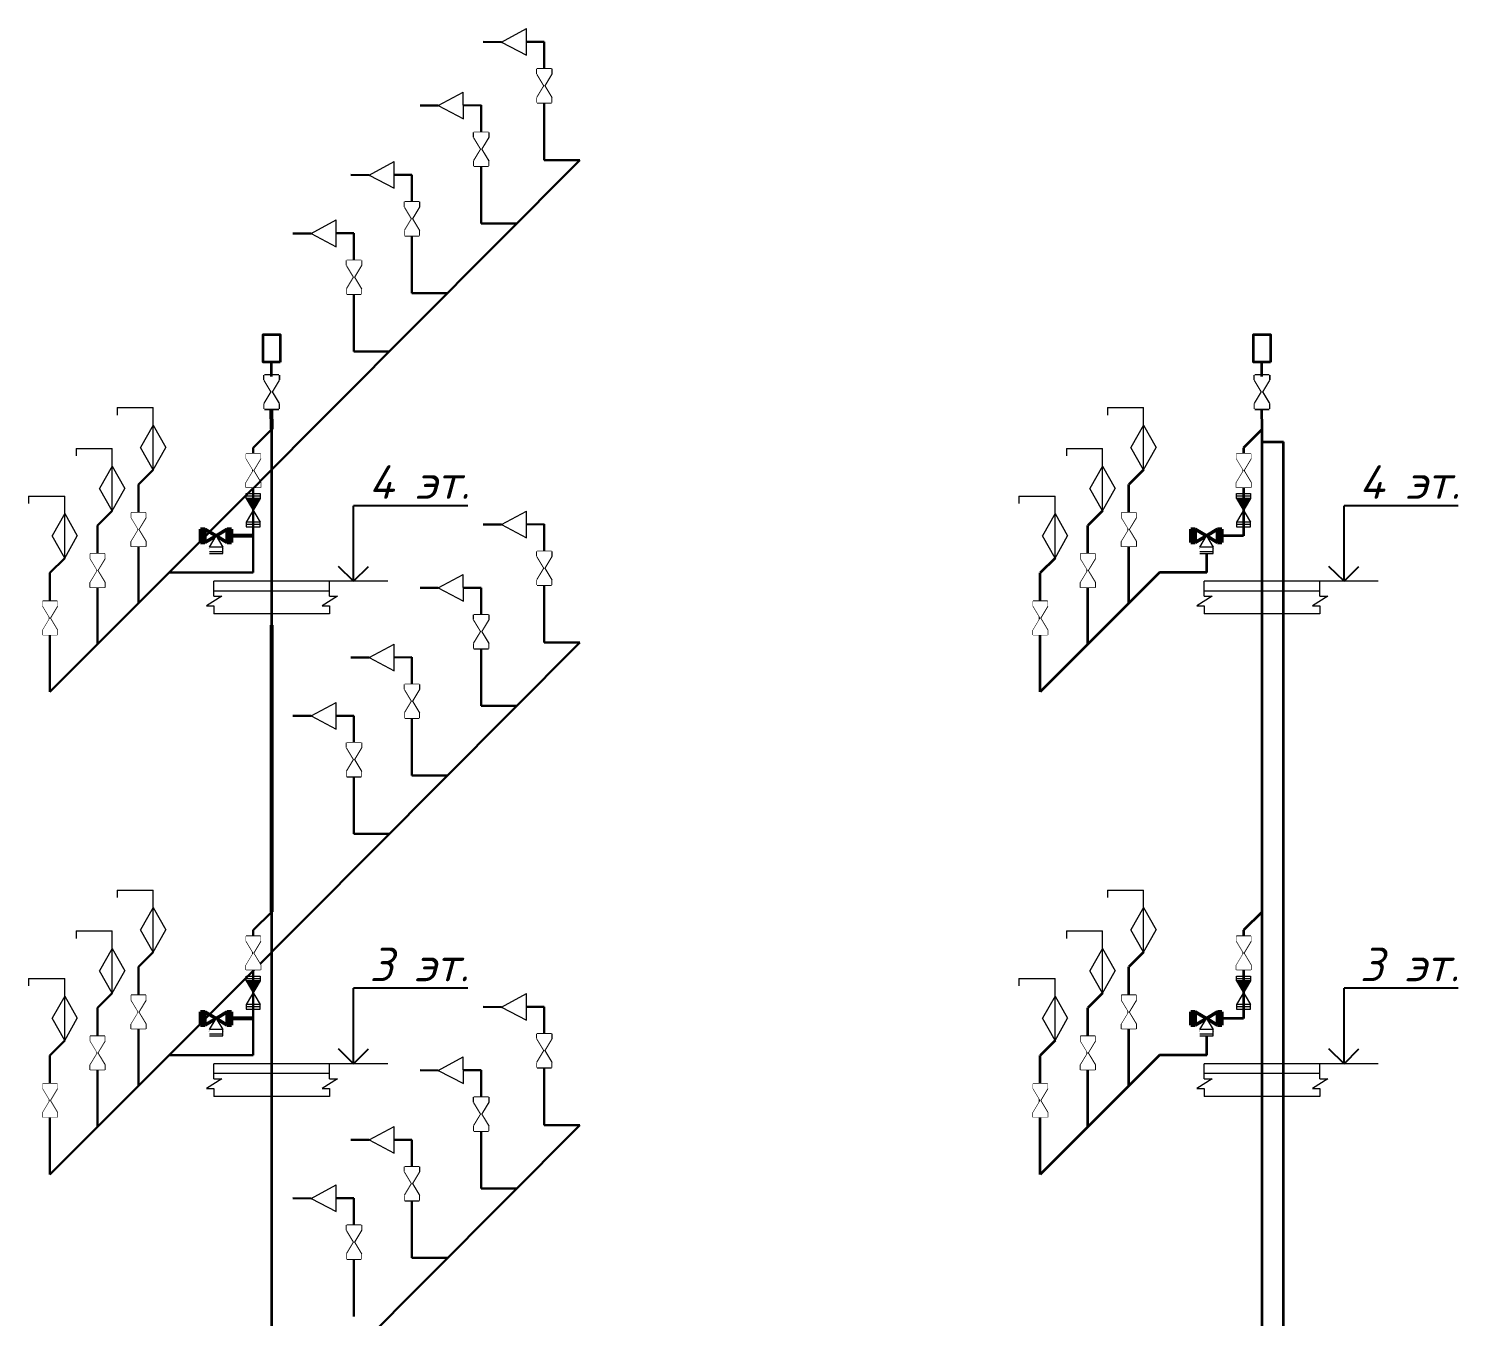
# Model space of a CAD drawing. Header units: millimetres. Extents: x -10178924 to 11692288, y -947381 to 58396.
# Drawn here: x 309021 to 316948, y -555382 to -548240 of the extents above; entities that cross this region are included whole.
import ezdxf

# ---------------------------------------------------------------- set-up
doc = ezdxf.new("R2010")
doc.units = ezdxf.units.MM
for name, color, linetype, lineweight in [('!В2', 4, 'Continuous', 35), ('!Т3', 1, 'Continuous', 35), ('!Т4', 30, 'Continuous', 35), ('_К1', 30, 'Continuous', 50), ('Oborudowanie', 7, 'Continuous', 13), ('ВК_В1', 5, 'Continuous', 30), ('ВК_Т3', 1, 'Continuous', 35), ('МИП-M-Text', 7, 'Continuous', 0), ('Перекрытие ВК', 7, 'Continuous', 20)]:
    doc.layers.add(name, color=color, linetype=linetype, lineweight=lineweight)
doc.layers.add('_надписи_вода', color=7, linetype='Continuous')
doc.layers.add('PDF __В1_25_сталь', color=5, linetype='Continuous')
doc.styles.add('ОЛЬГА', font='isocpeui.ttf', dxfattribs={"height": 280})

# ---------------------------------------------------------------- blocks, each defined once
blk = doc.blocks.new('dj plocica')
at = {"lineweight": 13}
for p, q in [((35.36, 0), (-35.36, 0)), ((-35.36, -9.15), (-35.36, 0)), ((35.36, -9.15), (35.36, 0)), ((-35.36, -5.84), (35.33, -5.84)), ((-30.54, -9.15), (-39.84, -15.09)), ((-39.84, -15.09), (-35.36, -15.09)), ((-35.36, -9.15), (-30.54, -9.15)), ((-35.36, -15.09), (-35.36, -20)), ((40.18, -9.15), (30.87, -15.09)), ((30.87, -15.09), (35.36, -15.09)), ((35.36, -9.15), (40.18, -9.15)), ((35.36, -15.09), (35.36, -20)), ((35.36, -20), (-35.36, -20))]:
    blk.add_line(p, q, dxfattribs=at)
blk = doc.blocks.new('A$C766B7461')
at = {"color": 0, "linetype": 'ByBlock'}
for p, q in [((0, 3), (1, 3)), ((0, 0), (0, 3)), ((0.5, 3), (0.5, 0)), ((6, 3), (1, 0)), ((6, 0), (1, 3)), ((1, 3), (1, 0)), ((7, 3), (6, 3)), ((6, 3), (6, 0)), ((6.5, 0), (6.5, 3)), ((7, 0), (7, 3)), ((1, 0), (0, 0)), ((6, 0), (7, 0))]:
    blk.add_line(p, q, dxfattribs=at)
for points in [[(0, 3), (0.5, 3), (0.5, 0), (0, 0)], [(7, 3), (6.5, 3), (6.5, 0), (7, 0)]]:
    blk.add_wipeout(points, dxfattribs=at)
for points in [[(0.5, 3), (1, 3), (1, 0), (0.5, 0)], [(6.5, 3), (6, 3), (6, 0), (6.5, 0)]]:
    blk.add_wipeout(points, dxfattribs=at)
blk.add_wipeout([(1, 3), (3.5, 1.5), (1, 0)], dxfattribs=at)
blk.add_wipeout([(6, 3), (3.5, 1.5), (6, 0)], dxfattribs=at)
blk = doc.blocks.new('A$Cba312637')
for p, q in [((-111, 9), (-111, 28)), ((-111, 28), (0, 28)), ((0, 9), (-111, 9)), ((-111, -9), (-111, 9)), ((-111, 9), (0, 9)), ((0, 28), (0, 9)), ((0, 9), (0, -9)), ((0, -9), (-111, -9)), ((-56, -102), (-111, -9)), ((-111, -9), (0, -9)), ((0, -9), (-56, -102))]:
    blk.add_line(p, q)
at = {"extrusion": (0, 0, -1)}
for p, q in [((-56, -102), (-111, -195)), ((0, -195), (-56, -102)), ((0, -195), (-111, -195)), ((-111, -195), (-111, -213)), ((-111, -195), (0, -195)), ((0, -213), (-111, -213)), ((-111, -213), (-111, -232)), ((-111, -213), (0, -213)), ((-111, -232), (0, -232)), ((0, -213), (0, -195)), ((0, -232), (0, -213))]:
    blk.add_line(p, q, dxfattribs=at)
at = {"layer": 'Oborudowanie', "color": 7}
for p, q in [((-111, 28), (0, 28)), ((-111, 9), (0, 9)), ((0, 28), (0, -9)), ((0, -9), (-111, -195)), ((-111, -9), (0, -195)), ((0, -9), (-111, -9)), ((0, -195), (-111, -195)), ((0, -213), (-111, -213)), ((-111, -232), (0, -232)), ((0, -232), (0, -195))]:
    blk.add_line(p, q, dxfattribs=at)
blk = doc.blocks.new('A$C58A93042')
at = {"layer": 'МИП-M-Text', "ltscale": 100}
h = blk.add_hatch(color=256, dxfattribs=at)
h.dxf.hatch_style = 1
h.paths.add_polyline_path([(100, -150), (350, 0), (100, 150)])
for p, q in [((100, 150), (0, 150)), ((0, 150), (0, -150)), ((50, 150), (50, -150)), ((100, -150), (600, 150)), ((100, 150), (600, -150)), ((100, -150), (100, 150)), ((600, 150), (700, 150)), ((600, -150), (600, 150)), ((650, -150), (650, 150)), ((700, 150), (700, -150)), ((0, -150), (100, -150)), ((700, -150), (600, -150))]:
    blk.add_line(p, q, dxfattribs=at)
blk = doc.blocks.new('A$C3a3dae78')
at = {"layer": 'Oborudowanie'}
for p, q in [((-301, 518), (0, 518)), ((-301, 518), (-301, 456)), ((0, 0), (0, 518)), ((0, 372), (-105, 186)), ((0, 372), (105, 186)), ((0, 0), (-105, 186)), ((0, 0), (105, 186))]:
    blk.add_line(p, q, dxfattribs=at)
blk = doc.blocks.new('Кран')
at = {"color": 0, "linetype": 'ByBlock'}
for p, q in [((232833, 50756), (232833, 50796)), ((232833, 50796), (232953, 50796)), ((232833, 50776), (232953, 50776)), ((232953, 50796), (232953, 50756)), ((232953, 50756), (232833, 50556)), ((232833, 50756), (232953, 50556)), ((232953, 50756), (232833, 50756)), ((232833, 50556), (232833, 50516)), ((232953, 50556), (232833, 50556)), ((232953, 50536), (232833, 50536)), ((232953, 50516), (232953, 50556)), ((232833, 50516), (232953, 50516))]:
    blk.add_line(p, q, dxfattribs=at)
for points in [[(232953, 50796), (232953, 50776), (232833, 50776), (232833, 50796)], [(232953, 50516), (232953, 50536), (232833, 50536), (232833, 50516)]]:
    blk.add_wipeout(points, dxfattribs=at)
for points in [[(232953, 50776), (232953, 50756), (232833, 50756), (232833, 50776)], [(232953, 50536), (232953, 50556), (232833, 50556), (232833, 50536)]]:
    blk.add_wipeout(points, dxfattribs=at)
blk.add_wipeout([(232953, 50556), (232893, 50656), (232833, 50556)], dxfattribs=at)
blk.add_wipeout([(232953, 50756), (232893, 50656), (232833, 50756)], dxfattribs=at)

msp = doc.modelspace()

# ---------------------------------------------------------------- linework, layer by layer
at = {"layer": '!В2', "color": 18, "true_color": 0x000000}
for points in [[(310415, -550089.2), (310322, -550089.2), (310322, -549936.3), (310415, -549936.3)], [(315905.5, -550089.2), (315812.6, -550089.2), (315812.6, -549936.3), (315905.5, -549936.3)]]:
    msp.add_lwpolyline(points, close=True, dxfattribs=at)
at = {"layer": '!Т3', "lineweight": 35, "ltscale": 100}
for p, q in [((315859.6, -550462.2), (315757, -550564.8)), ((315757, -550564.8), (315757, -551053.4)), ((315757, -551053.4), (315637.2, -551053.4)), ((315859.6, -553137.7), (315859.6, -551548.6)), ((315859.6, -553137.7), (315757, -553240.3)), ((315757, -553240.3), (315757, -553728.9)), ((315757, -553728.9), (315637.2, -553728.9))]:
    msp.add_line(p, q, dxfattribs=at)
for points in [[(315859.6, -551548.6), (315859.6, -550462.2)], [(315859.6, -554224), (315859.6, -553137.7)], [(315859.6, -556899.5), (315859.6, -554224)]]:
    msp.add_lwpolyline(points, dxfattribs=at)
at = {"layer": '!Т4', "lineweight": 35, "ltscale": 100}
for p, q in [((315202.5, -550686.4), (315120.9, -550767.9)), ((315120.7, -551427.8), (315120.9, -550767.9)), ((314975.3, -550913.5), (314893.8, -550995)), ((314893.6, -551654.9), (314893.8, -550995)), ((314711.9, -551177), (314630.3, -551258.5)), ((315291.4, -551257.2), (314630.1, -551918.4)), ((314630.1, -551918.4), (314630.3, -551258.5)), ((315552.8, -551257.2), (315291.4, -551257.2)), ((315202.5, -553361.9), (315120.9, -553443.4)), ((315120.7, -554103.3), (315120.9, -553443.4)), ((314975.3, -553589), (314893.8, -553670.5)), ((314893.6, -554330.4), (314893.8, -553670.5)), ((314711.9, -553852.5), (314630.3, -553934)), ((315291.4, -553932.6), (314630.1, -554593.9)), ((314630.1, -554593.9), (314630.3, -553934)), ((315552.8, -553932.6), (315291.4, -553932.6))]:
    msp.add_line(p, q, dxfattribs=at)
at = {"color": 0, "linetype": 'ByBlock'}
for p, q in [((311840.2, -548490.5), (311840.2, -548463.9)), ((311840.2, -548463.9), (311920.1, -548463.9)), ((311920.1, -548463.9), (311920.1, -548490.5)), ((311840.2, -548477.2), (311920.1, -548477.2)), ((311920.1, -548490.5), (311840.2, -548623.6)), ((311840.2, -548490.5), (311920.1, -548623.6)), ((311920.1, -548490.5), (311840.2, -548490.5)), ((311840.2, -548623.6), (311840.2, -548650.2)), ((311920.1, -548623.6), (311840.2, -548623.6)), ((311920.1, -548650.2), (311920.1, -548623.6)), ((311920.1, -548636.9), (311840.2, -548636.9)), ((311840.2, -548650.2), (311920.1, -548650.2)), ((311490.2, -548842.3), (311490.2, -548815.7)), ((311490.2, -548815.7), (311570, -548815.7)), ((311490.2, -548829), (311570, -548829)), ((311570, -548842.3), (311490.2, -548975.3)), ((311490.2, -548842.3), (311570, -548975.3)), ((311570, -548842.3), (311490.2, -548842.3)), ((311570, -548815.7), (311570, -548842.3)), ((311490.2, -548975.3), (311490.2, -549001.9)), ((311570, -548975.3), (311490.2, -548975.3)), ((311570, -548988.6), (311490.2, -548988.6)), ((311490.2, -549001.9), (311570, -549001.9)), ((311570, -549001.9), (311570, -548975.3)), ((311106.4, -549227.9), (311106.4, -549201.3)), ((311106.4, -549201.3), (311186.2, -549201.3)), ((311106.4, -549214.6), (311186.2, -549214.6)), ((311186.2, -549227.9), (311106.4, -549360.9)), ((311106.4, -549227.9), (311186.2, -549360.9)), ((311186.2, -549227.9), (311106.4, -549227.9)), ((311186.2, -549201.3), (311186.2, -549227.9)), ((311106.4, -549360.9), (311106.4, -549387.6)), ((311186.2, -549360.9), (311106.4, -549360.9)), ((311186.2, -549374.2), (311106.4, -549374.2)), ((311106.4, -549387.6), (311186.2, -549387.6)), ((311186.2, -549387.6), (311186.2, -549360.9)), ((310785.3, -549551.9), (310785.3, -549525.3)), ((310785.3, -549525.3), (310865.1, -549525.3)), ((310785.3, -549538.6), (310865.1, -549538.6)), ((310865.1, -549551.9), (310785.3, -549684.9)), ((310785.3, -549551.9), (310865.1, -549684.9)), ((310865.1, -549551.9), (310785.3, -549551.9)), ((310865.1, -549525.3), (310865.1, -549551.9)), ((310785.3, -549684.9), (310785.3, -549711.5)), ((310865.1, -549684.9), (310785.3, -549684.9)), ((310865.1, -549698.2), (310785.3, -549698.2)), ((310785.3, -549711.5), (310865.1, -549711.5)), ((310865.1, -549711.5), (310865.1, -549684.9)), ((311840.2, -551166), (311840.2, -551139.4)), ((311840.2, -551139.4), (311920.1, -551139.4)), ((311840.2, -551152.7), (311920.1, -551152.7)), ((311920.1, -551139.4), (311920.1, -551166)), ((311920.1, -551166), (311840.2, -551299.1)), ((311840.2, -551166), (311920.1, -551299.1)), ((311920.1, -551166), (311840.2, -551166)), ((311840.2, -551299.1), (311840.2, -551325.7)), ((311920.1, -551299.1), (311840.2, -551299.1)), ((311920.1, -551312.4), (311840.2, -551312.4)), ((311920.1, -551325.7), (311920.1, -551299.1)), ((311840.2, -551325.7), (311920.1, -551325.7)), ((311490.2, -551517.8), (311490.2, -551491.2)), ((311490.2, -551491.2), (311570, -551491.2)), ((311490.2, -551504.5), (311570, -551504.5)), ((311570, -551517.8), (311490.2, -551650.8)), ((311490.2, -551517.8), (311570, -551650.8)), ((311570, -551517.8), (311490.2, -551517.8)), ((311570, -551491.2), (311570, -551517.8)), ((311490.2, -551650.8), (311490.2, -551677.4)), ((311570, -551650.8), (311490.2, -551650.8)), ((311570, -551664.1), (311490.2, -551664.1)), ((311490.2, -551677.4), (311570, -551677.4)), ((311570, -551677.4), (311570, -551650.8)), ((311106.4, -551903.4), (311106.4, -551876.8)), ((311106.4, -551876.8), (311186.2, -551876.8)), ((311106.4, -551890.1), (311186.2, -551890.1)), ((311186.2, -551903.4), (311106.4, -552036.4)), ((311106.4, -551903.4), (311186.2, -552036.4)), ((311186.2, -551903.4), (311106.4, -551903.4)), ((311186.2, -551876.8), (311186.2, -551903.4)), ((311106.4, -552036.4), (311106.4, -552063)), ((311186.2, -552036.4), (311106.4, -552036.4)), ((311186.2, -552049.7), (311106.4, -552049.7)), ((311106.4, -552063), (311186.2, -552063)), ((311186.2, -552063), (311186.2, -552036.4)), ((310785.3, -552227.4), (310785.3, -552200.8)), ((310785.3, -552200.8), (310865.1, -552200.8)), ((310785.3, -552214.1), (310865.1, -552214.1)), ((310865.1, -552227.4), (310785.3, -552360.4)), ((310785.3, -552227.4), (310865.1, -552360.4)), ((310865.1, -552227.4), (310785.3, -552227.4)), ((310865.1, -552200.8), (310865.1, -552227.4)), ((310785.3, -552360.4), (310785.3, -552387)), ((310865.1, -552360.4), (310785.3, -552360.4)), ((310865.1, -552373.7), (310785.3, -552373.7)), ((310785.3, -552387), (310865.1, -552387)), ((310865.1, -552387), (310865.1, -552360.4)), ((311840.2, -553841.5), (311840.2, -553814.9)), ((311840.2, -553814.9), (311920.1, -553814.9)), ((311840.2, -553828.2), (311920.1, -553828.2)), ((311920.1, -553841.5), (311840.2, -553974.6)), ((311840.2, -553841.5), (311920.1, -553974.6)), ((311920.1, -553841.5), (311840.2, -553841.5)), ((311920.1, -553814.9), (311920.1, -553841.5)), ((311840.2, -553974.6), (311840.2, -554001.2)), ((311920.1, -553974.6), (311840.2, -553974.6)), ((311920.1, -553987.9), (311840.2, -553987.9)), ((311840.2, -554001.2), (311920.1, -554001.2)), ((311920.1, -554001.2), (311920.1, -553974.6)), ((311490.2, -554193.3), (311490.2, -554166.7)), ((311490.2, -554166.7), (311570, -554166.7)), ((311570, -554166.7), (311570, -554193.3)), ((311490.2, -554180), (311570, -554180)), ((311570, -554193.3), (311490.2, -554326.3)), ((311490.2, -554193.3), (311570, -554326.3)), ((311570, -554193.3), (311490.2, -554193.3)), ((311490.2, -554326.3), (311490.2, -554352.9)), ((311570, -554326.3), (311490.2, -554326.3)), ((311570, -554352.9), (311570, -554326.3)), ((311570, -554339.6), (311490.2, -554339.6)), ((311490.2, -554352.9), (311570, -554352.9)), ((311106.4, -554578.9), (311106.4, -554552.3)), ((311106.4, -554552.3), (311186.2, -554552.3)), ((311106.4, -554565.6), (311186.2, -554565.6)), ((311186.2, -554552.3), (311186.2, -554578.9)), ((311186.2, -554578.9), (311106.4, -554711.9)), ((311106.4, -554578.9), (311186.2, -554711.9)), ((311186.2, -554578.9), (311106.4, -554578.9)), ((311106.4, -554711.9), (311106.4, -554738.5)), ((311186.2, -554711.9), (311106.4, -554711.9)), ((311186.2, -554725.2), (311106.4, -554725.2)), ((311186.2, -554738.5), (311186.2, -554711.9)), ((311106.4, -554738.5), (311186.2, -554738.5)), ((310785.3, -554902.9), (310785.3, -554876.3)), ((310785.3, -554876.3), (310865.1, -554876.3)), ((310865.1, -554876.3), (310865.1, -554902.9)), ((310785.3, -554889.6), (310865.1, -554889.6)), ((310865.1, -554902.9), (310785.3, -555035.9)), ((310785.3, -554902.9), (310865.1, -555035.9)), ((310865.1, -554902.9), (310785.3, -554902.9)), ((310785.3, -555035.9), (310785.3, -555062.5)), ((310865.1, -555035.9), (310785.3, -555035.9)), ((310865.1, -555062.5), (310865.1, -555035.9)), ((310865.1, -555049.2), (310785.3, -555049.2)), ((310785.3, -555062.5), (310865.1, -555062.5))]:
    msp.add_line(p, q, dxfattribs=at)
for p, q in [((311456.5, -550885.8), (310823.3, -550885.8)), ((310823.3, -551305.3), (310823.3, -550885.8)), ((316947, -550885.8), (316313.9, -550885.8)), ((316313.9, -551305.3), (316313.9, -550885.8)), ((310823.3, -551305.3), (310740.2, -551222.2)), ((310823.3, -551305.3), (310906.5, -551222.2)), ((316313.9, -551305.3), (316230.7, -551222.2)), ((316313.9, -551305.3), (316397, -551222.2)), ((311456.5, -553561.3), (310823.3, -553561.3)), ((310823.3, -553980.8), (310823.3, -553561.3)), ((316947, -553561.3), (316313.9, -553561.3)), ((316313.9, -553980.8), (316313.9, -553561.3)), ((310823.3, -553980.8), (310740.2, -553897.7)), ((310823.3, -553980.8), (310906.5, -553897.7)), ((316313.9, -553980.8), (316230.7, -553897.7)), ((316313.9, -553980.8), (316397, -553897.7))]:
    msp.add_line(p, q)
at = {"layer": 'Oborudowanie'}
for p, q in [((311642.8, -548315), (311781.1, -548240.1)), ((311642.8, -548315), (311782, -548388.3)), ((311292.7, -548666.7), (311431, -548591.8)), ((311292.7, -548666.7), (311431.9, -548740)), ((310908.9, -549052.3), (311047.2, -548977.5)), ((310908.9, -549052.3), (311048.1, -549125.6)), ((310587.8, -549376.3), (310726.1, -549301.4)), ((310587.8, -549376.3), (310727, -549449.6)), ((311642.8, -550990.5), (311781.1, -550915.6)), ((311642.8, -550990.5), (311782, -551063.7)), ((310023.4, -551138.2), (310097.3, -551138.2)), ((315513.9, -551138.2), (315587.9, -551138.2)), ((311292.7, -551342.2), (311431, -551267.3)), ((311292.7, -551342.2), (311431.9, -551415.5)), ((310908.9, -551727.8), (311047.2, -551653)), ((310908.9, -551727.8), (311048.1, -551801.1)), ((310587.8, -552051.8), (310726.1, -551976.9)), ((310587.8, -552051.8), (310727, -552125.1)), ((311642.8, -553666), (311781.1, -553591.1)), ((311642.8, -553666), (311782, -553739.2)), ((310023.4, -553813.7), (310097.3, -553813.7)), ((315513.9, -553813.7), (315587.9, -553813.7)), ((311292.7, -554017.7), (311431, -553942.8)), ((311292.7, -554017.7), (311431.9, -554091)), ((310908.9, -554403.3), (311047.2, -554328.5)), ((310908.9, -554403.3), (311048.1, -554476.6)), ((310587.8, -554727.3), (310726.1, -554652.4)), ((310587.8, -554727.3), (310727, -554800.6))]:
    msp.add_line(p, q, dxfattribs=at)
for points in [[(311782, -548388.3), (311781.1, -548240.1)], [(311431.9, -548740), (311431, -548591.8)], [(311048.1, -549125.6), (311047.2, -548977.5)], [(310727, -549449.6), (310726.1, -549301.4)], [(311782, -551063.7), (311781.1, -550915.6)], [(311431.9, -551415.5), (311431, -551267.3)], [(311048.1, -551801.1), (311047.2, -551653)], [(310727, -552125.1), (310726.1, -551976.9)], [(311782, -553739.2), (311781.1, -553591.1)], [(311431.9, -554091), (311431, -553942.8)], [(311048.1, -554476.6), (311047.2, -554328.5)], [(310727, -554800.6), (310726.1, -554652.4)]]:
    msp.add_lwpolyline(points, dxfattribs=at)
at = {"layer": 'PDF __В1_25_сталь', "lineweight": 53}
for p, q in [((310266.4, -551053.4), (310146.6, -551053.4)), ((310369.1, -553137.7), (310369.1, -551548.6)), ((310266.4, -553728.9), (310146.6, -553728.9))]:
    msp.add_line(p, q, dxfattribs=at)
at = {"layer": 'ВК_В1'}
for p, q in [((311541.6, -548314.4), (311642.8, -548315)), ((311880.1, -548313.6), (311781.5, -548314.2)), ((311880.1, -548969.5), (311880.1, -548313.6)), ((311191.5, -548666.1), (311292.7, -548666.7)), ((311530.1, -548665.4), (311431.5, -548665.9)), ((311530.1, -549321.2), (311530.1, -548665.4)), ((311880.1, -548969.5), (312077.6, -548969.5)), ((310807.7, -549051.8), (310908.9, -549052.3)), ((311146.3, -549051), (311047.7, -549051.5)), ((311146.3, -549706.8), (311146.3, -549051)), ((311530.1, -549321.2), (311727.6, -549321.2)), ((310486.6, -549375.7), (310587.8, -549376.3)), ((310825.2, -549375), (310726.6, -549375.5)), ((310825.2, -550030.8), (310825.2, -549375)), ((311146.3, -549706.8), (311343.8, -549706.8)), ((310825.2, -550030.8), (311022.7, -550030.8)), ((310369.1, -550462.2), (310266.4, -550564.8)), ((310266.4, -550564.8), (310266.4, -551257.2)), ((309711.9, -550686.4), (309630.4, -550767.9)), ((309630.2, -551427.8), (309630.4, -550767.9)), ((309484.8, -550913.5), (309403.2, -550995)), ((309403, -551654.9), (309403.2, -550995)), ((311541.6, -550989.9), (311642.8, -550990.5)), ((311880.1, -550989.1), (311781.5, -550989.7)), ((311880.1, -551644.9), (311880.1, -550989.1)), ((309221.3, -551177), (309139.8, -551258.5)), ((309800.8, -551257.2), (309139.6, -551918.4)), ((309139.6, -551918.4), (309139.8, -551258.5)), ((310266.4, -551257.2), (309800.8, -551257.2)), ((311191.5, -551341.6), (311292.7, -551342.2)), ((311530.1, -551340.8), (311431.5, -551341.4)), ((311530.1, -551996.7), (311530.1, -551340.8)), ((312077.6, -551645), (309800.8, -553932.6)), ((311880.1, -551645), (312077.6, -551645)), ((310807.7, -551727.3), (310908.9, -551727.8)), ((311146.3, -551726.5), (311047.7, -551727)), ((311146.3, -552382.3), (311146.3, -551726.5)), ((311530.1, -551996.7), (311727.6, -551996.7)), ((310486.6, -552051.2), (310587.8, -552051.8)), ((310825.2, -552050.4), (310726.6, -552051)), ((310825.2, -552706.3), (310825.2, -552050.4)), ((311146.3, -552382.3), (311343.8, -552382.3)), ((310825.2, -552706.3), (311022.7, -552706.3)), ((310369.1, -553137.7), (310266.4, -553240.3)), ((310266.4, -553240.3), (310266.4, -553932.6)), ((309711.9, -553361.9), (309630.4, -553443.4)), ((309630.2, -554103.3), (309630.4, -553443.4)), ((309484.8, -553589), (309403.2, -553670.5)), ((309403, -554330.4), (309403.2, -553670.5)), ((311541.6, -553665.4), (311642.8, -553666)), ((311880.1, -553664.6), (311781.5, -553665.2)), ((311880.1, -554320.4), (311880.1, -553664.6)), ((309221.3, -553852.5), (309139.8, -553934)), ((309800.8, -553932.6), (309139.6, -554593.9)), ((309139.6, -554593.9), (309139.8, -553934)), ((310266.4, -553932.6), (309800.8, -553932.6)), ((311191.5, -554017.1), (311292.7, -554017.7)), ((311530.1, -554016.3), (311431.5, -554016.9)), ((311530.1, -554672.2), (311530.1, -554016.3)), ((312077.6, -554320.4), (309800.8, -556608.1)), ((311880.1, -554320.4), (312077.6, -554320.4)), ((310807.7, -554402.7), (310908.9, -554403.3)), ((311146.3, -554402), (311047.7, -554402.5)), ((311146.3, -555057.8), (311146.3, -554402)), ((310486.6, -554726.7), (310587.8, -554727.3)), ((310825.2, -554725.9), (310726.6, -554726.5)), ((310825.2, -555381.8), (310825.2, -554725.9)), ((311530.1, -554672.2), (311727.6, -554672.2)), ((311146.3, -555057.8), (311343.8, -555057.8))]:
    msp.add_line(p, q, dxfattribs=at)
at = {"layer": 'ВК_В1', "lineweight": 35}
for points in [[(310369.1, -551548.6), (310369.1, -550462.2)], [(310369.1, -554224), (310369.1, -553137.7)], [(310369.1, -556899.5), (310369.1, -554224)]]:
    msp.add_lwpolyline(points, dxfattribs=at)
at = {"layer": 'ВК_Т3', "color": 30, "true_color": 0xf26722}
for points in [[(315859.1, -550532.3), (315977.6, -550532.3)], [(315977.6, -559575), (315977.6, -550532.3)]]:
    msp.add_lwpolyline(points, dxfattribs=at)
at = {"layer": 'Перекрытие ВК', "ltscale": 10}
for p, q in [((311013.1, -551305.3), (310690.1, -551305.3)), ((316503.6, -551305.3), (316180.7, -551305.3)), ((311013.1, -553980.8), (310690.1, -553980.8)), ((316503.6, -553980.8), (316180.7, -553980.8))]:
    msp.add_line(p, q, dxfattribs=at)

# ---------------------------------------------------------------- block references
at = {"layer": '!В2', "color": 18, "true_color": 0x000000, "xscale": 0.6651926821790214, "yscale": 0.6651926821790214, "zscale": 0.6651926821790214}
for p in [(155449.7, -583951.3), (160940.2, -583951.3)]:
    msp.add_blockref('Кран', p, dxfattribs=at)
at = {"layer": 'Oborudowanie', "xscale": 0.6651926821790214, "yscale": 0.6651926821790214, "zscale": 0.6651926821790214}
for p in [(309711.9, -550686.4), (315202.5, -550686.4), (309221.3, -551177), (314711.9, -551177), (309711.9, -553361.9), (315202.5, -553361.9), (309221.3, -553852.5), (314711.9, -553852.5)]:
    msp.add_blockref('A$C3a3dae78', p, dxfattribs=at)
at = {"layer": 'Перекрытие ВК', "ltscale": 10, "xscale": 9.079880111743641, "yscale": 9.079880111743641, "zscale": 9.079880111743641}
for p in [(310369.1, -551304.9), (315859.6, -551304.9), (310369.1, -553980.4), (315859.6, -553980.4)]:
    msp.add_blockref('dj plocica', p, dxfattribs=at)

# ---------------------------------------------------------------- texts
at = {"layer": '_надписи_вода', "char_height": 186.25, "width": 1051.452, "attachment_point": 2, "rotation": 0, "line_spacing_factor": 0.8, "style": 'ОЛЬГА'}
for s, insert in [('4 эт.', (311187.3, -550661.3)), ('4 эт.', (316677.9, -550661.3)), ('3 эт.', (311187.3, -553336.8)), ('3 эт.', (316677.9, -553336.8))]:
    msp.add_mtext(s, dxfattribs=dict(at, insert=insert))

# ---------------------------------------------------------------- next in the draw order: linework, layer by layer
at = {"layer": '!В2', "color": 18, "true_color": 0x000000}
for points in [[(310368.5, -550169), (310368.5, -550089.2)], [(315859.1, -550169), (315859.1, -550089.2)]]:
    msp.add_lwpolyline(points, dxfattribs=at)
at = {"layer": '!Т3', "lineweight": 35, "ltscale": 100}
msp.add_line((315859.6, -550462.2), (315859.1, -550348.6), dxfattribs=at)
at = {"layer": 'PDF __В1_25_сталь', "lineweight": 53}
msp.add_line((310369.1, -550462.2), (310368.5, -550348.6), dxfattribs=at)

# ---------------------------------------------------------------- next in the draw order: block references
at = {"layer": 'Oborudowanie', "xscale": 26.60770728717296, "yscale": 26.60770728717296, "zscale": 26.60770728717296, "rotation": 89.99999999999997}
for p in [(310307.2, -550784.2), (315797.7, -550784.2), (309670.3, -551111.5), (315160.8, -551111.5), (309443.1, -551338.7), (314933.7, -551338.7), (309179.7, -551602.1), (314670.2, -551602.1), (310307.2, -553459.7), (315797.7, -553459.7), (309670.3, -553787), (315160.8, -553787), (309443.1, -554014.1), (314933.7, -554014.1), (309179.7, -554277.6), (314670.2, -554277.6)]:
    msp.add_blockref('A$C766B7461', p, dxfattribs=at)

# ---------------------------------------------------------------- next in the draw order: wipeouts: each hides what was drawn before it
at = {"color": 0, "linetype": 'ByBlock'}
for points in [[(311920.1, -548463.9), (311920.1, -548477.2), (311840.2, -548477.2), (311840.2, -548463.9)], [(311920.1, -548650.2), (311920.1, -548636.9), (311840.2, -548636.9), (311840.2, -548650.2)], [(311570, -548815.7), (311570, -548829), (311490.2, -548829), (311490.2, -548815.7)], [(311920.1, -551139.4), (311920.1, -551152.7), (311840.2, -551152.7), (311840.2, -551139.4)], [(311920.1, -551325.7), (311920.1, -551312.4), (311840.2, -551312.4), (311840.2, -551325.7)], [(311570, -551491.2), (311570, -551504.5), (311490.2, -551504.5), (311490.2, -551491.2)], [(311570, -551677.4), (311570, -551664.1), (311490.2, -551664.1), (311490.2, -551677.4)], [(311186.2, -551876.8), (311186.2, -551890.1), (311106.4, -551890.1), (311106.4, -551876.8)], [(311186.2, -552063), (311186.2, -552049.7), (311106.4, -552049.7), (311106.4, -552063)], [(310865.1, -552200.8), (310865.1, -552214.1), (310785.3, -552214.1), (310785.3, -552200.8)], [(310865.1, -552387), (310865.1, -552373.7), (310785.3, -552373.7), (310785.3, -552387)], [(311920.1, -553814.9), (311920.1, -553828.2), (311840.2, -553828.2), (311840.2, -553814.9)], [(311920.1, -554001.2), (311920.1, -553987.9), (311840.2, -553987.9), (311840.2, -554001.2)], [(311570, -554166.7), (311570, -554180), (311490.2, -554180), (311490.2, -554166.7)], [(311570, -554352.9), (311570, -554339.6), (311490.2, -554339.6), (311490.2, -554352.9)], [(311186.2, -554552.3), (311186.2, -554565.6), (311106.4, -554565.6), (311106.4, -554552.3)], [(311186.2, -554738.5), (311186.2, -554725.2), (311106.4, -554725.2), (311106.4, -554738.5)], [(310865.1, -554876.3), (310865.1, -554889.6), (310785.3, -554889.6), (310785.3, -554876.3)], [(310865.1, -555062.5), (310865.1, -555049.2), (310785.3, -555049.2), (310785.3, -555062.5)]]:
    msp.add_wipeout(points, dxfattribs=at)
for points in [[(310097.3, -551150.6), (310097.3, -551138.2), (310023.4, -551138.2), (310023.4, -551150.6)], [(315587.9, -551150.6), (315587.9, -551138.2), (315513.9, -551138.2), (315513.9, -551150.6)], [(310097.3, -553826), (310097.3, -553813.7), (310023.4, -553813.7), (310023.4, -553826)], [(315587.9, -553826), (315587.9, -553813.7), (315513.9, -553813.7), (315513.9, -553826)]]:
    msp.add_wipeout(points).dxf.layer = 'Oborudowanie'

# ---------------------------------------------------------------- next in the draw order: block references
at = {"layer": 'Oborudowanie', "xscale": 0.6651926821790214, "yscale": 0.6651926821790214, "zscale": 0.6651926821790214}
for p in [(309484.8, -550913.5), (314975.3, -550913.5), (309484.8, -553589), (314975.3, -553589)]:
    msp.add_blockref('A$C3a3dae78', p, dxfattribs=at)
at = {"layer": 'Oborudowanie', "xscale": -0.2628197100955099, "yscale": 0.2628197100955099, "zscale": 0.2628197100955098, "rotation": 89.99999999999993}
for p in [(310266.4, -550819), (315757, -550819), (310266.4, -553494.5), (315757, -553494.5)]:
    msp.add_blockref('A$C58A93042', p, dxfattribs=at)

# ---------------------------------------------------------------- next in the draw order: wipeouts: each hides what was drawn before it
at = {"color": 0, "linetype": 'ByBlock'}
for points in [[(311920.1, -548477.2), (311920.1, -548490.5), (311840.2, -548490.5), (311840.2, -548477.2)], [(311920.1, -548636.9), (311920.1, -548623.6), (311840.2, -548623.6), (311840.2, -548636.9)], [(311570, -548829), (311570, -548842.3), (311490.2, -548842.3), (311490.2, -548829)], [(311920.1, -551152.7), (311920.1, -551166), (311840.2, -551166), (311840.2, -551152.7)], [(311920.1, -551312.4), (311920.1, -551299.1), (311840.2, -551299.1), (311840.2, -551312.4)], [(311570, -551504.5), (311570, -551517.8), (311490.2, -551517.8), (311490.2, -551504.5)], [(311570, -551664.1), (311570, -551650.8), (311490.2, -551650.8), (311490.2, -551664.1)], [(311186.2, -551890.1), (311186.2, -551903.4), (311106.4, -551903.4), (311106.4, -551890.1)], [(311186.2, -552049.7), (311186.2, -552036.4), (311106.4, -552036.4), (311106.4, -552049.7)], [(310865.1, -552214.1), (310865.1, -552227.4), (310785.3, -552227.4), (310785.3, -552214.1)], [(310865.1, -552373.7), (310865.1, -552360.4), (310785.3, -552360.4), (310785.3, -552373.7)], [(311920.1, -553828.2), (311920.1, -553841.5), (311840.2, -553841.5), (311840.2, -553828.2)], [(311920.1, -553987.9), (311920.1, -553974.6), (311840.2, -553974.6), (311840.2, -553987.9)], [(311570, -554180), (311570, -554193.3), (311490.2, -554193.3), (311490.2, -554180)], [(311570, -554339.6), (311570, -554326.3), (311490.2, -554326.3), (311490.2, -554339.6)], [(311186.2, -554565.6), (311186.2, -554578.9), (311106.4, -554578.9), (311106.4, -554565.6)], [(311186.2, -554725.2), (311186.2, -554711.9), (311106.4, -554711.9), (311106.4, -554725.2)], [(310865.1, -554889.6), (310865.1, -554902.9), (310785.3, -554902.9), (310785.3, -554889.6)], [(310865.1, -555049.2), (310865.1, -555035.9), (310785.3, -555035.9), (310785.3, -555049.2)]]:
    msp.add_wipeout(points, dxfattribs=at)
for points in [[(310097.3, -551138.2), (310097.3, -551125.9), (310023.4, -551125.9), (310023.4, -551138.2)], [(315587.9, -551138.2), (315587.9, -551125.9), (315513.9, -551125.9), (315513.9, -551138.2)], [(310097.3, -553813.7), (310097.3, -553801.4), (310023.4, -553801.4), (310023.4, -553813.7)], [(315587.9, -553813.7), (315587.9, -553801.4), (315513.9, -553801.4), (315513.9, -553813.7)]]:
    msp.add_wipeout(points).dxf.layer = 'Oborudowanie'

# ---------------------------------------------------------------- next in the draw order: wipeouts: each hides what was drawn before it
for points in [[(311920.1, -548623.6), (311880.2, -548557.1), (311840.2, -548623.6)], [(311920.1, -551299.1), (311880.2, -551232.6), (311840.2, -551299.1)], [(311570, -551650.8), (311530.1, -551584.3), (311490.2, -551650.8)], [(311186.2, -552036.4), (311146.3, -551969.9), (311106.4, -552036.4)], [(310865.1, -552360.4), (310825.2, -552293.9), (310785.3, -552360.4)], [(311920.1, -553974.6), (311880.2, -553908), (311840.2, -553974.6)], [(311570, -554326.3), (311530.1, -554259.8), (311490.2, -554326.3)], [(311186.2, -554711.9), (311146.3, -554645.4), (311106.4, -554711.9)], [(310865.1, -555035.9), (310825.2, -554969.4), (310785.3, -555035.9)]]:
    msp.add_wipeout(points, dxfattribs=at)
for points in [[(310097.3, -551125.9), (310060.3, -551064.3), (310023.4, -551125.9)], [(315587.9, -551125.9), (315550.9, -551064.3), (315513.9, -551125.9)], [(310097.3, -553801.4), (310060.3, -553739.8), (310023.4, -553801.4)], [(315587.9, -553801.4), (315550.9, -553739.8), (315513.9, -553801.4)]]:
    msp.add_wipeout(points).dxf.layer = 'Oborudowanie'

# ---------------------------------------------------------------- next in the draw order: linework, layer by layer
at = {"layer": 'Oborudowanie'}
for p, q in [((310023.4, -551127.4), (310097.3, -551127.4)), ((315513.9, -551127.4), (315587.9, -551127.4)), ((310023.4, -553802.9), (310097.3, -553802.9)), ((315513.9, -553802.9), (315587.9, -553802.9))]:
    msp.add_line(p, q, dxfattribs=at)
for points in [[(310023.4, -551150.6), (310097.3, -551150.6), (310097.3, -551125.9), (310023.4, -551125.9), (310060.3, -551064.3), (310097.3, -551125.9)], [(315513.9, -551150.6), (315587.9, -551150.6), (315587.9, -551125.9), (315513.9, -551125.9), (315550.9, -551064.3), (315587.9, -551125.9)], [(310023.4, -553826), (310097.3, -553826), (310097.3, -553801.4), (310023.4, -553801.4), (310060.3, -553739.8), (310097.3, -553801.4)], [(315513.9, -553826), (315587.9, -553826), (315587.9, -553801.4), (315513.9, -553801.4), (315550.9, -553739.8), (315587.9, -553801.4)]]:
    msp.add_lwpolyline(points, dxfattribs=at)

# ---------------------------------------------------------------- next in the draw order: block references
at = {"layer": '_К1', "xscale": -0.6651926821790214, "yscale": 0.6651926821790214, "zscale": 0.6651926821790214, "rotation": 270}
for p in [(310128.1, -551016.5), (315618.7, -551016.5), (310128.1, -553692), (315618.7, -553692)]:
    msp.add_blockref('A$Cba312637', p, dxfattribs=at)

# ---------------------------------------------------------------- next in the draw order: wipeouts: each hides what was drawn before it
at = {"color": 0, "linetype": 'ByBlock'}
for points in [[(311920.1, -548490.5), (311880.2, -548557.1), (311840.2, -548490.5)], [(311920.1, -551166), (311880.2, -551232.6), (311840.2, -551166)], [(311570, -551517.8), (311530.1, -551584.3), (311490.2, -551517.8)], [(311186.2, -551903.4), (311146.3, -551969.9), (311106.4, -551903.4)], [(310865.1, -552227.4), (310825.2, -552293.9), (310785.3, -552227.4)], [(311920.1, -553841.5), (311880.2, -553908), (311840.2, -553841.5)], [(311570, -554193.3), (311530.1, -554259.8), (311490.2, -554193.3)], [(311186.2, -554578.9), (311146.3, -554645.4), (311106.4, -554578.9)], [(310865.1, -554902.9), (310825.2, -554969.4), (310785.3, -554902.9)]]:
    msp.add_wipeout(points, dxfattribs=at)

# ---------------------------------------------------------------- next in the draw order: wipeouts: each hides what was drawn before it
for points in [[(310097.3, -551139.7), (310097.3, -551127.4), (310023.4, -551127.4), (310023.4, -551139.7)], [(315587.9, -551139.7), (315587.9, -551127.4), (315513.9, -551127.4), (315513.9, -551139.7)], [(310097.3, -553815.2), (310097.3, -553802.9), (310023.4, -553802.9), (310023.4, -553815.2)], [(315587.9, -553815.2), (315587.9, -553802.9), (315513.9, -553802.9), (315513.9, -553815.2)]]:
    msp.add_wipeout(points).dxf.layer = 'Oborudowanie'

# ---------------------------------------------------------------- next in the draw order: wipeouts: each hides what was drawn before it
for points in [[(310097.3, -551127.4), (310097.3, -551115.1), (310023.4, -551115.1), (310023.4, -551127.4)], [(315587.9, -551127.4), (315587.9, -551115.1), (315513.9, -551115.1), (315513.9, -551127.4)], [(310097.3, -553802.9), (310097.3, -553790.6), (310023.4, -553790.6), (310023.4, -553802.9)], [(315587.9, -553802.9), (315587.9, -553790.6), (315513.9, -553790.6), (315513.9, -553802.9)]]:
    msp.add_wipeout(points).dxf.layer = 'Oborudowanie'

# ---------------------------------------------------------------- next in the draw order: wipeouts: each hides what was drawn before it
for points in [[(310097.3, -551115.1), (310060.3, -551053.4), (310023.4, -551115.1)], [(315587.9, -551115.1), (315550.9, -551053.4), (315513.9, -551115.1)], [(310097.3, -553790.6), (310060.3, -553728.9), (310023.4, -553790.6)], [(315587.9, -553790.6), (315550.9, -553728.9), (315513.9, -553790.6)]]:
    msp.add_wipeout(points).dxf.layer = 'Oborudowanie'

# ---------------------------------------------------------------- next in the draw order: linework, layer by layer
at = {"layer": '!Т4', "lineweight": 35, "ltscale": 100}
for points in [[(315550.9, -551150.6), (315550.9, -551257.2)], [(315550.9, -553826), (315550.9, -553932.6)]]:
    msp.add_lwpolyline(points, dxfattribs=at)
at = {"layer": 'Oborudowanie'}
for points in [[(310023.4, -551139.7), (310097.3, -551139.7), (310097.3, -551115.1), (310023.4, -551115.1), (310060.3, -551053.4), (310097.3, -551115.1)], [(315513.9, -551139.7), (315587.9, -551139.7), (315587.9, -551115.1), (315513.9, -551115.1), (315550.9, -551053.4), (315587.9, -551115.1)], [(310023.4, -553815.2), (310097.3, -553815.2), (310097.3, -553790.6), (310023.4, -553790.6), (310060.3, -553728.9), (310097.3, -553790.6)], [(315513.9, -553815.2), (315587.9, -553815.2), (315587.9, -553790.6), (315513.9, -553790.6), (315550.9, -553728.9), (315587.9, -553790.6)]]:
    msp.add_lwpolyline(points, dxfattribs=at)
at = {"layer": 'ВК_В1'}
msp.add_line((312077.6, -548969.5), (309800.8, -551257.2), dxfattribs=at)

# ---------------------------------------------------------------- next in the draw order: wipeouts: each hides what was drawn before it
at = {"color": 0, "linetype": 'ByBlock'}
for points in [[(311570, -549001.9), (311570, -548988.6), (311490.2, -548988.6), (311490.2, -549001.9)], [(311186.2, -549201.3), (311186.2, -549214.6), (311106.4, -549214.6), (311106.4, -549201.3)], [(311186.2, -549387.6), (311186.2, -549374.2), (311106.4, -549374.2), (311106.4, -549387.6)], [(310865.1, -549525.3), (310865.1, -549538.6), (310785.3, -549538.6), (310785.3, -549525.3)], [(310865.1, -549711.5), (310865.1, -549698.2), (310785.3, -549698.2), (310785.3, -549711.5)]]:
    msp.add_wipeout(points, dxfattribs=at)

# ---------------------------------------------------------------- next in the draw order: wipeouts: each hides what was drawn before it
for points in [[(311570, -548988.6), (311570, -548975.3), (311490.2, -548975.3), (311490.2, -548988.6)], [(311186.2, -549214.6), (311186.2, -549227.9), (311106.4, -549227.9), (311106.4, -549214.6)], [(311186.2, -549374.2), (311186.2, -549360.9), (311106.4, -549360.9), (311106.4, -549374.2)], [(310865.1, -549538.6), (310865.1, -549551.9), (310785.3, -549551.9), (310785.3, -549538.6)], [(310865.1, -549698.2), (310865.1, -549684.9), (310785.3, -549684.9), (310785.3, -549698.2)]]:
    msp.add_wipeout(points, dxfattribs=at)

# ---------------------------------------------------------------- next in the draw order: wipeouts: each hides what was drawn before it
for points in [[(311570, -548975.3), (311530.1, -548908.8), (311490.2, -548975.3)], [(311186.2, -549360.9), (311146.3, -549294.4), (311106.4, -549360.9)], [(310865.1, -549684.9), (310825.2, -549618.4), (310785.3, -549684.9)]]:
    msp.add_wipeout(points, dxfattribs=at)

# ---------------------------------------------------------------- next in the draw order: wipeouts: each hides what was drawn before it
for points in [[(311570, -548842.3), (311530.1, -548908.8), (311490.2, -548842.3)], [(311186.2, -549227.9), (311146.3, -549294.4), (311106.4, -549227.9)], [(310865.1, -549551.9), (310825.2, -549618.4), (310785.3, -549551.9)]]:
    msp.add_wipeout(points, dxfattribs=at)

doc.saveas('drawing.dxf')
